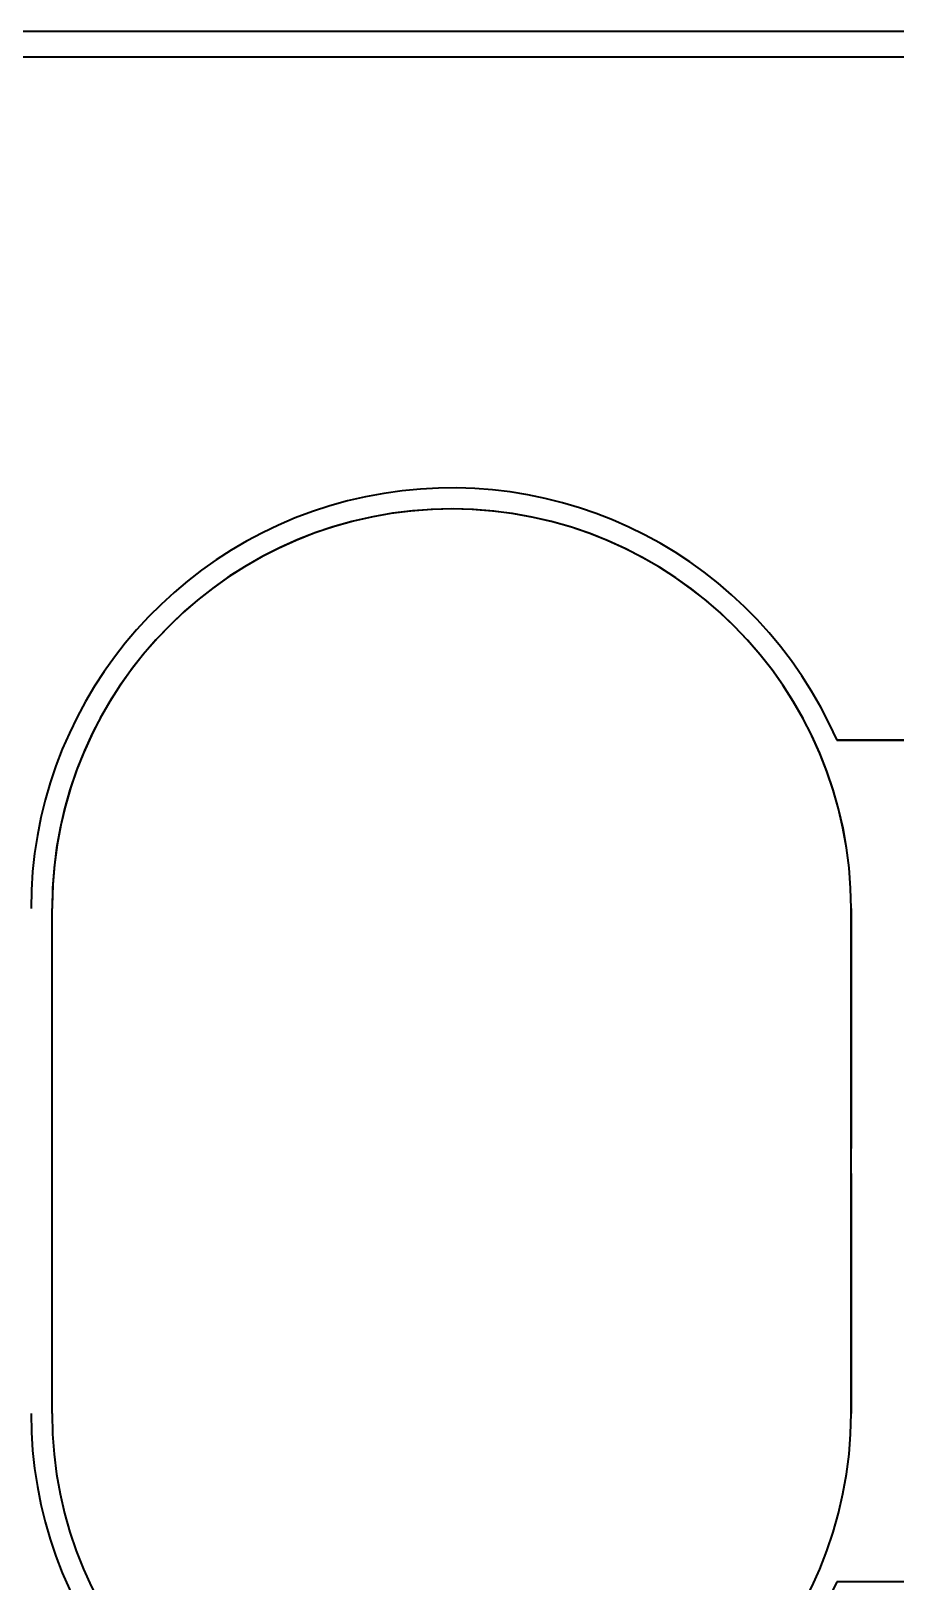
# Model space of a CAD drawing. Extents: x -1051 to 269, y -155 to 691.
# Drawn here: x -611.35 to -590.78, y 85.18 to 122.04 of the extents above; entities that cross this region are included whole.
import ezdxf

# ---------------------------------------------------------------- set-up
doc = ezdxf.new("R2010")
doc.units = 0

msp = doc.modelspace()

# ---------------------------------------------------------------- linework, layer by layer
at = {"color": 7, "lineweight": 35}
for p, q in [((-684.647, 122.043), (-518.047, 122.043)), ((-684.647, 121.433), (-518.047, 121.433)), ((-592.182, 105.183), (-569.347, 105.183)), ((-569.347, 105.183), (-592.182, 105.183)), ((-569.347, 85.183), (-592.182, 85.183))]:
    msp.add_line(p, q, dxfattribs=at)
at = {"color": 7, "lineweight": 35, "ltscale": 0.3}
for p, q in [((-610.847, 89.183), (-610.847, 101.183)), ((-591.847, 89.183), (-591.847, 101.183))]:
    msp.add_line(p, q, dxfattribs=at)
at = {"color": 7, "lineweight": 35, "ltscale": 0.1425}
for p, q in [((-591.847, 101.183), (-591.847, 95.483)), ((-591.847, 94.883), (-591.847, 89.183))]:
    msp.add_line(p, q, dxfattribs=at)
at = {"color": 7, "lineweight": 35}
for centre, radius, start, end in [((-601.347, 101.183), 10, 23.5782, 180), ((-601.347, 101.183), 10, 23.5782, 180), ((-601.347, 101.183), 9.5, 0, 180), ((-601.347, 101.183), 9.5, 0, 179.5524), ((-601.347, 89.183), 10, 180, 336.4218), ((-601.347, 89.183), 9.5, 180, 360), ((-601.347, 89.183), 9.5, 180, 360)]:
    msp.add_arc(centre, radius, start, end, dxfattribs=at)

doc.saveas('drawing.dxf')
